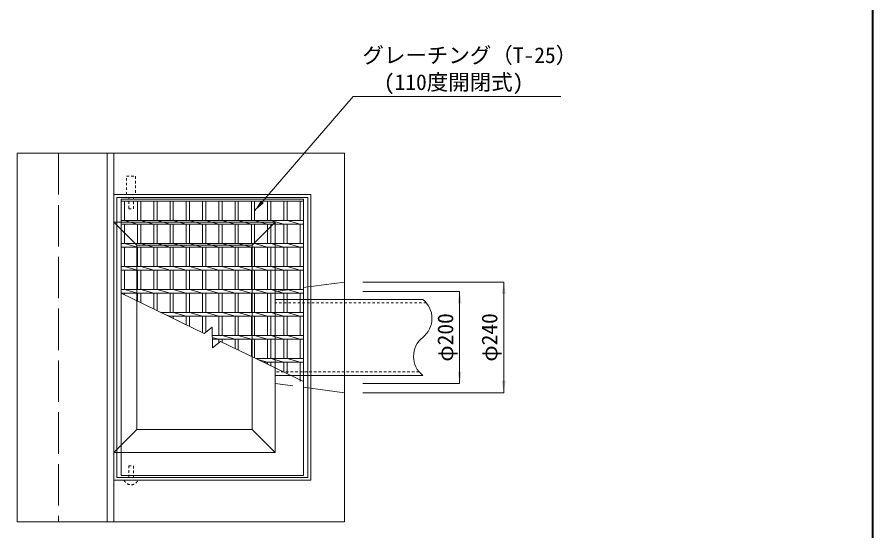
# Model space of a CAD drawing. Units: millimetres at full size, sheet at 1:15; details may follow other scales. Extents: x -4181 to 10399, y -2172 to 2767.
# Drawn here: x 4648 to 6504, y -1178 to -63 of the extents above; entities that cross this region are included whole.
import ezdxf
from ezdxf.enums import TextEntityAlignment as Align

# ---------------------------------------------------------------- set-up
doc = ezdxf.new("R2010")
doc.units = ezdxf.units.MM
doc.header["$LTSCALE"] = 15
doc.linetypes.add('DASHED', pattern=[7.5, 6, -1.5])
doc.linetypes.add('USER1', pattern=[0.675, 0.375, -0.3])
for name, color, linetype, lineweight in [('受枠', 3, 'USER1', 9), ('寸法線', 7, 'Continuous', 9), ('枠', 7, 'Continuous', 5), ('補助線', 8, 'Continuous', 20), ('集水桝', 1, 'Continuous', 13), ('ｸﾞﾚｰﾁﾝｸﾞ', 7, 'Continuous', 9)]:
    doc.layers.add(name, color=color, linetype=linetype, lineweight=lineweight)
doc.styles.add('ＭＳ ゴシック', font='')
doc.styles.get('ＭＳ ゴシック').set_extended_font_data('MS Gothic')

# ---------------------------------------------------------------- blocks, each defined once
blk = doc.blocks.new('filled_arrow')
at = {"color": 0, "linetype": 'Continuous', "lineweight": -2}
blk.add_solid([(7.5, 1.25), (0, 0), (7.5, -1.25)], dxfattribs=at)

msp = doc.modelspace()

# ---------------------------------------------------------------- linework, layer by layer
at = {"layer": '受枠'}
for p, q in [((4884.75, -448.25), (4884.75, -408.25)), ((4884.75, -408.25), (4904.75, -408.25)), ((4904.75, -408.25), (4904.75, -448.25)), ((4889.75, -454.25), (4889.75, -458.25)), ((4889.75, -462.75), (4889.75, -479.25)), ((4899.75, -458.25), (4899.75, -454.25)), ((4899.75, -479.25), (4899.75, -462.75)), ((4889.75, -479.25), (4899.75, -479.25)), ((4889.75, -1062.25), (4889.75, -1037.25)), ((4889.75, -1037.25), (4899.75, -1037.25)), ((4899.75, -1037.25), (4899.75, -1062.25))]:
    msp.add_line(p, q, dxfattribs=at)
at = {"layer": '受枠', "linetype": 'Continuous', "lineweight": 13}
for p, q in [((4857.62, -448.25), (4857.62, -1068.25)), ((5284.62, -448.25), (4857.62, -448.25)), ((4863.62, -454.25), (4863.62, -1062.25)), ((5278.62, -454.25), (4863.62, -454.25)), ((5278.62, -454.25), (5278.62, -1062.25)), ((5284.62, -448.25), (5284.62, -1068.25)), ((5284.62, -1068.25), (4857.62, -1068.25)), ((5278.62, -1062.25), (4863.62, -1062.25))]:
    msp.add_line(p, q, dxfattribs=at)
at = {"layer": '受枠'}
msp.add_arc((4894.75, -1062), 16.25, 202.61986, 337.38014, dxfattribs=at)
at = {"layer": '寸法線'}
for p, q in [((5397.62, -638.25), (5703.32, -638.25)), ((5703.32, -638.25), (5703.32, -878.25)), ((5397.62, -658.25), (5607.59, -658.25)), ((5607.59, -658.25), (5607.59, -858.25)), ((5397.62, -858.25), (5607.59, -858.25)), ((5397.62, -878.25), (5703.32, -878.25))]:
    msp.add_line(p, q, dxfattribs=at)
msp.add_lwpolyline([(5162.8, -483.5), (5376.67, -234.97), (5827.39, -234.97)], dxfattribs=at)
at = {"layer": '枠', "lineweight": 40}
msp.add_line((6504.16, -2172.32), (6504.16, 2027.68), dxfattribs=at)
at = {"layer": '補助線'}
for p, q in [((5527.62, -675.75), (5207.62, -675.75)), ((5527.62, -840.75), (5207.62, -840.75))]:
    msp.add_line(p, q, dxfattribs=at)
at = {"layer": '補助線', "linetype": 'USER1'}
for p, q in [((5535.34, -683.25), (5207.62, -683.25)), ((5519.89, -833.25), (5207.62, -833.25))]:
    msp.add_line(p, q, dxfattribs=at)
at = {"layer": '補助線'}
for centre, start, end in [((5495.08, -717), 308.26729, 51.73271), ((5560.16, -799.5), 128.26729, 231.73271)]:
    msp.add_arc(centre, 52.54, start, end, dxfattribs=at)
at = {"layer": '集水桝', "lineweight": 20}
for p, q in [((4647.62, -358.25), (4647.62, -1158.25)), ((5357.62, -358.25), (4647.62, -358.25)), ((5357.62, -358.25), (5357.62, -1158.25)), ((5357.62, -1158.25), (4647.62, -1158.25))]:
    msp.add_line(p, q, dxfattribs=at)
at = {"layer": '集水桝', "linetype": 'DASHED'}
for p, q in [((4737.62, -358.25), (4737.62, -1158.25)), ((5357.62, -638.25), (5207.62, -658.25)), ((5357.62, -878.25), (5207.62, -858.25))]:
    msp.add_line(p, q, dxfattribs=at)
at = {"layer": '集水桝'}
for p, q in [((4842.62, -358.25), (4842.62, -1158.25)), ((4857.62, -358.25), (4857.62, -1158.25)), ((5207.62, -508.25), (4857.62, -508.25)), ((5207.62, -508.25), (5207.62, -1008.25)), ((5207.62, -1008.25), (4857.62, -1008.25))]:
    msp.add_line(p, q, dxfattribs=at)
at = {"layer": '集水桝', "lineweight": 5}
for p, q in [((4857.62, -508.25), (4907.62, -558.25)), ((5207.62, -508.25), (5157.62, -558.25)), ((4907.62, -558.25), (4907.62, -958.25)), ((5157.62, -558.25), (4907.62, -558.25)), ((5157.62, -558.25), (5157.62, -958.25)), ((4857.62, -1008.25), (4907.62, -958.25)), ((5157.62, -958.25), (4907.62, -958.25)), ((5207.62, -1008.25), (5157.62, -958.25))]:
    msp.add_line(p, q, dxfattribs=at)
at = {"layer": 'ｸﾞﾚｰﾁﾝｸﾞ'}
for p, q in [((4873.62, -458.25), (4873.62, -1058.25)), ((4873.62, -458.25), (5268.62, -458.25)), ((4873.62, -462.75), (5268.62, -462.75)), ((4880.62, -462.75), (4880.62, -504.25)), ((4908.89, -462.75), (4908.89, -504.25)), ((4915.89, -462.75), (4915.89, -504.25)), ((4944.16, -462.75), (4944.16, -504.25)), ((4951.16, -462.75), (4951.16, -504.25)), ((4979.44, -462.75), (4979.44, -504.25)), ((4986.44, -462.75), (4986.44, -504.25)), ((5014.71, -462.75), (5014.71, -504.25)), ((5021.71, -462.75), (5021.71, -504.25)), ((5049.98, -462.75), (5049.98, -504.25)), ((5056.98, -462.75), (5056.98, -504.25)), ((5085.25, -462.75), (5085.25, -504.25)), ((5092.25, -462.75), (5092.25, -504.25)), ((5120.53, -462.75), (5120.53, -504.25)), ((5127.53, -462.75), (5127.53, -504.25)), ((5155.8, -462.75), (5155.8, -504.25)), ((5162.8, -462.75), (5162.8, -504.25)), ((5191.07, -462.75), (5191.07, -504.25)), ((5198.07, -462.75), (5198.07, -504.25)), ((5226.34, -462.75), (5226.34, -504.25)), ((5233.34, -462.75), (5233.34, -504.25)), ((5261.62, -462.75), (5261.62, -504.25)), ((5268.62, -458.25), (5268.62, -1058.25)), ((4873.62, -504.25), (5268.62, -504.25)), ((4873.62, -512.25), (5268.62, -512.25)), ((4880.62, -504.25), (4908.89, -512.25)), ((4880.62, -512.25), (4880.62, -554.25)), ((4908.89, -512.25), (4908.89, -554.25)), ((4915.89, -504.25), (4944.16, -512.25)), ((4915.89, -512.25), (4915.89, -554.25)), ((4944.16, -512.25), (4944.16, -554.25)), ((4951.16, -504.25), (4979.44, -512.25)), ((4951.16, -512.25), (4951.16, -554.25)), ((4979.44, -512.25), (4979.44, -554.25)), ((4986.44, -504.25), (5014.71, -512.25)), ((4986.44, -512.25), (4986.44, -554.25)), ((5014.71, -512.25), (5014.71, -554.25)), ((5021.71, -504.25), (5049.98, -512.25)), ((5021.71, -512.25), (5021.71, -554.25)), ((5049.98, -512.25), (5049.98, -554.25)), ((5056.98, -504.25), (5085.25, -512.25)), ((5056.98, -512.25), (5056.98, -554.25)), ((5085.25, -512.25), (5085.25, -554.25)), ((5092.25, -504.25), (5120.53, -512.25)), ((5092.25, -512.25), (5092.25, -554.25)), ((5120.53, -512.25), (5120.53, -554.25)), ((5127.53, -504.25), (5155.8, -512.25)), ((5127.53, -512.25), (5127.53, -554.25)), ((5155.8, -512.25), (5155.8, -554.25)), ((5162.8, -504.25), (5191.07, -512.25)), ((5162.8, -512.25), (5162.8, -554.25)), ((5191.07, -512.25), (5191.07, -554.25)), ((5198.07, -504.25), (5226.34, -512.25)), ((5198.07, -512.25), (5198.07, -554.25)), ((5226.34, -512.25), (5226.34, -554.25)), ((5233.34, -504.25), (5261.62, -512.25)), ((5233.34, -512.25), (5233.34, -554.25)), ((5261.62, -512.25), (5261.62, -554.25)), ((4873.62, -554.25), (5268.62, -554.25)), ((4880.62, -554.25), (4908.89, -562.25)), ((4915.89, -554.25), (4944.16, -562.25)), ((4951.16, -554.25), (4979.44, -562.25)), ((4986.44, -554.25), (5014.71, -562.25)), ((5021.71, -554.25), (5049.98, -562.25)), ((5056.98, -554.25), (5085.25, -562.25)), ((5092.25, -554.25), (5120.53, -562.25)), ((5127.53, -554.25), (5155.8, -562.25)), ((5162.8, -554.25), (5191.07, -562.25)), ((5198.07, -554.25), (5226.34, -562.25)), ((5233.34, -554.25), (5261.62, -562.25)), ((4873.62, -562.25), (5268.62, -562.25)), ((4880.62, -562.25), (4880.62, -604.25)), ((4908.89, -562.25), (4908.89, -604.25)), ((4915.89, -562.25), (4915.89, -604.25)), ((4944.16, -562.25), (4944.16, -604.25)), ((4951.16, -562.25), (4951.16, -604.25)), ((4979.44, -562.25), (4979.44, -604.25)), ((4986.44, -562.25), (4986.44, -604.25)), ((5014.71, -562.25), (5014.71, -604.25)), ((5021.71, -562.25), (5021.71, -604.25)), ((5049.98, -562.25), (5049.98, -604.25)), ((5056.98, -562.25), (5056.98, -604.25)), ((5085.25, -562.25), (5085.25, -604.25)), ((5092.25, -562.25), (5092.25, -604.25)), ((5120.53, -562.25), (5120.53, -604.25)), ((5127.53, -562.25), (5127.53, -604.25)), ((5155.8, -562.25), (5155.8, -604.25)), ((5162.8, -562.25), (5162.8, -604.25)), ((5191.07, -562.25), (5191.07, -604.25)), ((5198.07, -562.25), (5198.07, -604.25)), ((5226.34, -562.25), (5226.34, -604.25)), ((5233.34, -562.25), (5233.34, -604.25)), ((5261.62, -562.25), (5261.62, -604.25)), ((4873.62, -604.25), (5268.62, -604.25)), ((4873.62, -612.25), (5268.62, -612.25)), ((4880.62, -604.25), (4908.89, -612.25)), ((4880.62, -612.25), (4880.62, -654.25)), ((4908.89, -612.25), (4908.89, -654.25)), ((4915.89, -604.25), (4944.16, -612.25)), ((4915.89, -612.25), (4915.89, -654.25)), ((4944.16, -612.25), (4944.16, -654.25)), ((4951.16, -604.25), (4979.44, -612.25)), ((4951.16, -612.25), (4951.16, -654.25)), ((4979.44, -612.25), (4979.44, -654.25)), ((4986.44, -604.25), (5014.71, -612.25)), ((4986.44, -612.25), (4986.44, -654.25)), ((5014.71, -612.25), (5014.71, -654.25)), ((5021.71, -604.25), (5049.98, -612.25)), ((5021.71, -612.25), (5021.71, -654.25)), ((5049.98, -612.25), (5049.98, -654.25)), ((5056.98, -604.25), (5085.25, -612.25)), ((5056.98, -612.25), (5056.98, -654.25)), ((5085.25, -612.25), (5085.25, -654.25)), ((5092.25, -604.25), (5120.53, -612.25)), ((5092.25, -612.25), (5092.25, -654.25)), ((5120.53, -612.25), (5120.53, -654.25)), ((5127.53, -604.25), (5155.8, -612.25)), ((5127.53, -612.25), (5127.53, -654.25)), ((5155.8, -612.25), (5155.8, -654.25)), ((5162.8, -604.25), (5191.07, -612.25)), ((5162.8, -612.25), (5162.8, -654.25)), ((5191.07, -612.25), (5191.07, -654.25)), ((5198.07, -604.25), (5226.34, -612.25)), ((5198.07, -612.25), (5198.07, -654.25)), ((5226.34, -612.25), (5226.34, -654.25)), ((5233.34, -604.25), (5261.62, -612.25)), ((5233.34, -612.25), (5233.34, -654.25)), ((5261.62, -612.25), (5261.62, -654.25)), ((4873.62, -654.25), (5268.62, -654.25)), ((4873.62, -662.25), (5268.62, -662.25)), ((5053.13, -749.5), (4873.62, -662.25)), ((4880.62, -654.25), (4908.89, -662.25)), ((4880.62, -662.25), (4880.62, -665.65)), ((4908.89, -662.25), (4908.89, -679.39)), ((4915.89, -654.25), (4944.16, -662.25)), ((4915.89, -662.25), (4915.89, -682.79)), ((4944.16, -662.25), (4944.16, -696.54)), ((4951.16, -654.25), (4979.44, -662.25)), ((4951.16, -662.25), (4951.16, -699.94)), ((4979.44, -662.25), (4979.44, -704.25)), ((4986.44, -654.25), (5014.71, -662.25)), ((4986.44, -662.25), (4986.44, -704.25)), ((5014.71, -662.25), (5014.71, -704.25)), ((5021.71, -654.25), (5049.98, -662.25)), ((5021.71, -662.25), (5021.71, -704.25)), ((5049.98, -662.25), (5049.98, -704.25)), ((5056.98, -654.25), (5085.25, -662.25)), ((5056.98, -662.25), (5056.98, -704.25)), ((5085.25, -662.25), (5085.25, -704.25)), ((5092.25, -654.25), (5120.53, -662.25)), ((5092.25, -662.25), (5092.25, -704.25)), ((5120.53, -662.25), (5120.53, -704.25)), ((5127.53, -654.25), (5155.8, -662.25)), ((5127.53, -662.25), (5127.53, -704.25)), ((5155.8, -662.25), (5155.8, -704.25)), ((5162.8, -654.25), (5191.07, -662.25)), ((5162.8, -662.25), (5162.8, -704.25)), ((5191.07, -662.25), (5191.07, -704.25)), ((5198.07, -654.25), (5226.34, -662.25)), ((5198.07, -662.25), (5198.07, -704.25)), ((5226.34, -662.25), (5226.34, -704.25)), ((5233.34, -654.25), (5261.62, -662.25)), ((5233.34, -662.25), (5233.34, -704.25)), ((5261.62, -662.25), (5261.62, -704.25)), ((4960.02, -704.25), (5268.62, -704.25)), ((4986.44, -704.25), (5014.71, -712.25)), ((5021.71, -704.25), (5049.98, -712.25)), ((5056.98, -704.25), (5085.25, -712.25)), ((5092.25, -704.25), (5120.53, -712.25)), ((5127.53, -704.25), (5155.8, -712.25)), ((5162.8, -704.25), (5191.07, -712.25)), ((5198.07, -704.25), (5226.34, -712.25)), ((5233.34, -704.25), (5261.62, -712.25)), ((4972.37, -710.25), (4979.44, -712.25)), ((4976.48, -712.25), (5268.62, -712.25)), ((4979.44, -712.25), (4979.44, -713.68)), ((4986.44, -712.25), (4986.44, -717.08)), ((5014.71, -712.25), (5014.71, -730.83)), ((5021.71, -712.25), (5021.71, -734.23)), ((5049.98, -712.25), (5049.98, -747.97)), ((5056.98, -712.25), (5056.98, -746.55)), ((5085.25, -712.25), (5085.25, -754.25)), ((5092.25, -712.25), (5092.25, -754.25)), ((5120.53, -712.25), (5120.53, -754.25)), ((5127.53, -712.25), (5127.53, -754.25)), ((5155.8, -712.25), (5155.8, -754.25)), ((5162.8, -712.25), (5162.8, -754.25)), ((5191.07, -712.25), (5191.07, -754.25)), ((5198.07, -712.25), (5198.07, -754.25)), ((5226.34, -712.25), (5226.34, -754.25)), ((5233.34, -712.25), (5233.34, -754.25)), ((5261.62, -712.25), (5261.62, -754.25)), ((5070.87, -735.89), (5053.13, -749.5)), ((5071.37, -780.61), (5070.87, -735.89)), ((5071.07, -754.25), (5268.62, -754.25)), ((5071.12, -758.25), (5085.25, -762.25)), ((5092.25, -754.25), (5120.53, -762.25)), ((5127.53, -754.25), (5155.8, -762.25)), ((5162.8, -754.25), (5191.07, -762.25)), ((5198.07, -754.25), (5226.34, -762.25)), ((5233.34, -754.25), (5261.62, -762.25)), ((5071.16, -762.25), (5268.62, -762.25)), ((5089.1, -766.99), (5071.37, -780.61)), ((5085.25, -762.25), (5085.25, -769.95)), ((5268.62, -854.25), (5089.1, -766.99)), ((5092.25, -762.25), (5092.25, -768.52)), ((5120.53, -762.25), (5120.53, -782.26)), ((5127.53, -762.25), (5127.53, -785.67)), ((5155.8, -762.25), (5155.8, -799.41)), ((5162.8, -762.25), (5162.8, -802.81)), ((5191.07, -762.25), (5191.07, -804.25)), ((5198.07, -762.25), (5198.07, -804.25)), ((5226.34, -762.25), (5226.34, -804.25)), ((5233.34, -762.25), (5233.34, -804.25)), ((5261.62, -762.25), (5261.62, -804.25)), ((5165.75, -804.25), (5268.62, -804.25)), ((5169.87, -806.25), (5191.07, -812.25)), ((5182.21, -812.25), (5268.62, -812.25)), ((5191.07, -812.25), (5191.07, -816.55)), ((5198.07, -804.25), (5226.34, -812.25)), ((5198.07, -812.25), (5198.07, -819.96)), ((5226.34, -812.25), (5226.34, -833.7)), ((5233.34, -804.25), (5261.62, -812.25)), ((5233.34, -812.25), (5233.34, -837.1)), ((5261.62, -812.25), (5261.62, -854.25)), ((4873.62, -1058.25), (5268.62, -1058.25))]:
    msp.add_line(p, q, dxfattribs=at)

# ---------------------------------------------------------------- block references
at = {"layer": '寸法線', "xscale": 3.47, "yscale": 3.47}
for p, rotation in [((5162.8, -483.5), 49.3), ((5703.32, -638.25), 270), ((5607.59, -658.25), 270), ((5607.59, -858.25), 90), ((5703.32, -878.25), 90)]:
    msp.add_blockref('filled_arrow', p, dxfattribs=dict(at, rotation=rotation))

# ---------------------------------------------------------------- texts
at = {"layer": '寸法線', "style": 'ＭＳ ゴシック'}
for s, p in [('グレーチング（T-25）', (5396.67, -172.9)), ('\u3000(110度開閉式)', (5396.67, -231.4))]:
    msp.add_text(s, height=34.18, dxfattribs=at).set_placement(p, align=Align.BOTTOM_LEFT)
for s, p in [('φ200', (5576.67, -758.25)), ('φ240', (5672.39, -758.25))]:
    msp.add_text(s, height=34.18, rotation=90, dxfattribs=at).set_placement(p, align=Align.MIDDLE_CENTER)

doc.saveas('drawing.dxf')
